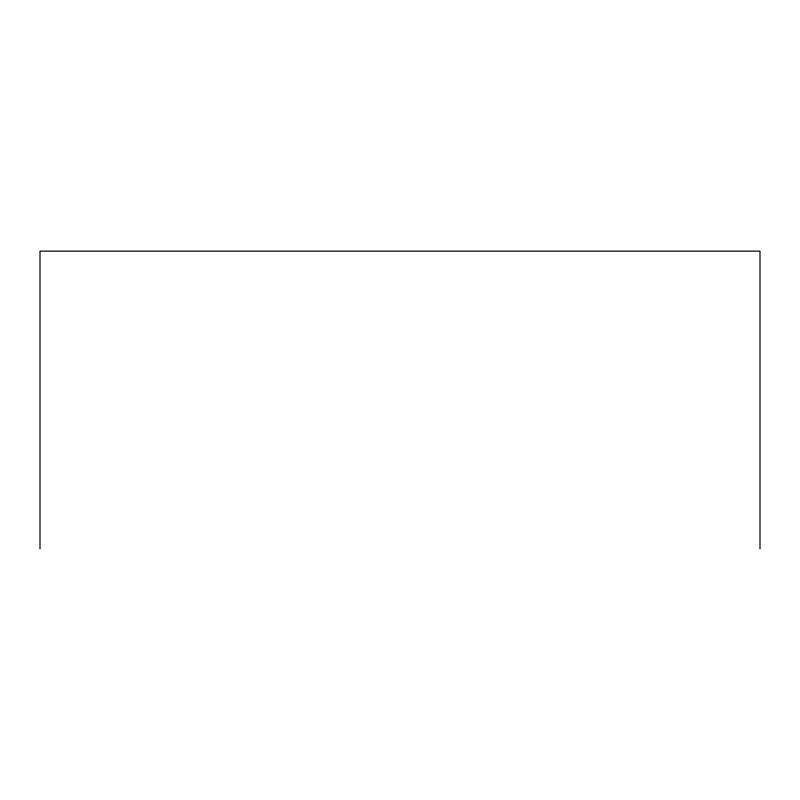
<?xml version="1.0" encoding="UTF-8"?>
<svg xmlns="http://www.w3.org/2000/svg" width="800" height="800" viewBox="0 0 800 800"><rect width="100%" height="100%" fill="white"/><g stroke="black" fill="none" stroke-linecap="round" stroke-linejoin="round"><path stroke-width="1.2" d="M760 548.87L760 251.13L40 251.13L40 548.87"/></g></svg>
